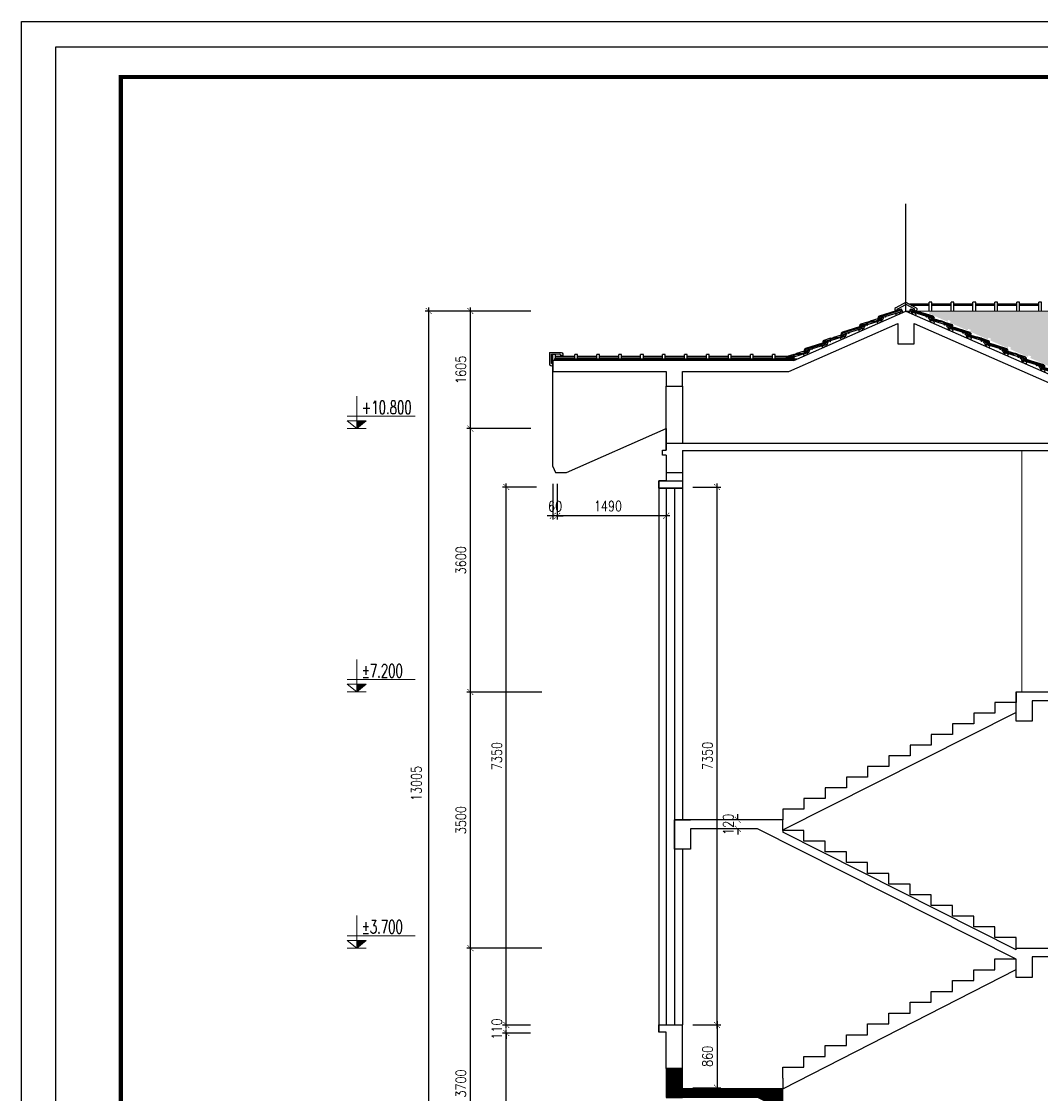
# Model space of a CAD drawing. Header units: millimetres. Extents: x -34806 to 662668, y 63228 to 99452.
# Drawn here: x 439548 to 453486, y 78792 to 93454 of the extents above; entities that cross this region are included whole.
import ezdxf
from ezdxf.enums import TextEntityAlignment as Align

# ---------------------------------------------------------------- set-up
doc = ezdxf.new("R2010")
doc.units = ezdxf.units.MM
doc.header["$LTSCALE"] = 200
doc.header["$MEASUREMENT"] = 0
doc.header["$PDMODE"] = 3
doc.header["$PDSIZE"] = 50
doc.layers.get('0').update_dxf_attribs({"color": 95, "linetype": 'CONTINUOUS'})
doc.layers.get('DEFPOINTS').update_dxf_attribs({"linetype": 'CONTINUOUS'})
for name, color, linetype in [('DIM', 1, 'CONTINUOUS'), ('KHUNGTEN', 7, 'CONTINUOUS'), ('NET-THAY', 4, 'CONTINUOUS'), ('NOITHAT', 32, 'CONTINUOUS'), ('NT', 39, 'CONTINUOUS'), ('TEXT', 7, 'CONTINUOUS'), ('TUONG', 2, 'CONTINUOUS')]:
    doc.layers.add(name, color=color, linetype=linetype)
doc.layers.add('hacth', color=251, linetype='CONTINUOUS', lineweight=13)
doc.layers.add('thay', color=7, linetype='CONTINUOUS', lineweight=18)
doc.styles.add('Arial N  iso', font='VNARIALN.ttf')
doc.styles.add('RomanS', font='romans.shx', dxfattribs={"width": 0.8})
doc.styles.add('Scale', font='vnsimli.shx', dxfattribs={"width": 0.65, "bigfont": 'bigfont.shx'})
doc.dimstyles.new('D1', dxfattribs={"dimtxt": 140, "dimasz": 80, "dimexe": 50, "dimexo": 0, "dimgap": 60, "dimtad": 1, "dimdec": 0, "dimzin": 0, "dimdsep": 46, "dimtxsty": 'RomanS', "dimblk1": 'ARCHTICK', "dimblk2": 'ARCHTICK', "dimsah": 1, "dimcen": 100, "dimdle": 50, "dimclrt": 7, "dimadec": 0, "dimazin": 0, "dimtfac": 0.005, "dimtdec": 0, "dimtix": 1, "dimtofl": 0, "dimtmove": 2, "dimatfit": 3, "dimldrblk": 'ARCHTICK', "dimfxl": 1, "dimtvp": 0.8, "dimtolj": 1, "dimtzin": 0, "dimarcsym": 0})

# ---------------------------------------------------------------- blocks, each defined once
blk = doc.blocks.new('_ArchTick')
at = {"layer": 'DIM', "color": 150}
blk.add_lwpolyline([(0.5, 0.5, 0.133, 0, 0), (0, 0, 0, 0.133, 0), (-0.5, -0.5, 0.133, 0.133, 0)], format="xyseb", dxfattribs=at)
blk = doc.blocks.new('*D671')
at = {"layer": 'DEFPOINTS', "color": 0}
for p in [(445113, 89498), (446508, 89498), (446660, 76492)]:
    blk.add_point(p, dxfattribs=at)
at = {"layer": 'DIM', "color": 0, "lineweight": -2}
for p, q in [((446508, 89498), (445063, 89498)), ((445113, 76442), (445113, 89548)), ((446660, 76492), (445063, 76492))]:
    blk.add_line(p, q, dxfattribs=at)
at = {"layer": 'DIM', "color": 0, "lineweight": -2, "xscale": 80, "yscale": 80, "zscale": 80}
for p, rotation in [((445113, 89498), 90), ((445113, 76492), 270)]:
    blk.add_blockref('_ArchTick', p, dxfattribs=dict(at, rotation=rotation))
at = {"layer": 'DIM', "color": 7, "insert": (444945, 83042), "char_height": 140, "attachment_point": 5, "rotation": 90, "style": 'RomanS'}
blk.add_mtext('\\A1;13005', dxfattribs=at)
blk = doc.blocks.new('*D673')
at = {"layer": 'DEFPOINTS', "color": 0}
for p in [(445682, 80792), (446660, 80792), (446660, 77092)]:
    blk.add_point(p, dxfattribs=at)
at = {"layer": 'DIM', "color": 0, "lineweight": -2}
for p, q in [((446660, 80792), (445632, 80792)), ((445682, 77042), (445682, 80842)), ((446660, 77092), (445632, 77092))]:
    blk.add_line(p, q, dxfattribs=at)
at = {"layer": 'DIM', "color": 0, "lineweight": -2, "xscale": 80, "yscale": 80, "zscale": 80}
for p, rotation in [((445682, 80792), 90), ((445682, 77092), 270)]:
    blk.add_blockref('_ArchTick', p, dxfattribs=dict(at, rotation=rotation))
at = {"layer": 'DIM', "color": 7, "insert": (445552, 78942), "char_height": 140, "attachment_point": 5, "rotation": 90, "style": 'RomanS'}
blk.add_mtext('\\A1;3700', dxfattribs=at)
blk = doc.blocks.new('*D674')
at = {"layer": 'DEFPOINTS', "color": 0}
for p in [(445682, 84292), (446660, 84292), (446660, 80792)]:
    blk.add_point(p, dxfattribs=at)
at = {"layer": 'DIM', "color": 0, "lineweight": -2}
for p, q in [((445682, 80742), (445682, 84342)), ((446660, 84292), (445632, 84292)), ((446660, 80792), (445632, 80792))]:
    blk.add_line(p, q, dxfattribs=at)
at = {"layer": 'DIM', "color": 0, "lineweight": -2, "xscale": 80, "yscale": 80, "zscale": 80}
for p, rotation in [((445682, 84292), 90), ((445682, 80792), 270)]:
    blk.add_blockref('_ArchTick', p, dxfattribs=dict(at, rotation=rotation))
at = {"layer": 'DIM', "color": 7, "insert": (445552, 82542), "char_height": 140, "attachment_point": 5, "rotation": 90, "style": 'RomanS'}
blk.add_mtext('\\A1;3500', dxfattribs=at)
blk = doc.blocks.new('*D675')
at = {"layer": 'DEFPOINTS', "color": 0}
for p in [(445682, 87892), (446508, 87892), (446660, 84292)]:
    blk.add_point(p, dxfattribs=at)
at = {"layer": 'DIM', "color": 0, "lineweight": -2}
for p, q in [((446508, 87892), (445632, 87892)), ((445682, 84242), (445682, 87942)), ((446660, 84292), (445632, 84292))]:
    blk.add_line(p, q, dxfattribs=at)
at = {"layer": 'DIM', "color": 0, "lineweight": -2, "xscale": 80, "yscale": 80, "zscale": 80}
for p, rotation in [((445682, 87892), 90), ((445682, 84292), 270)]:
    blk.add_blockref('_ArchTick', p, dxfattribs=dict(at, rotation=rotation))
at = {"layer": 'DIM', "color": 7, "insert": (445552, 86092), "char_height": 140, "attachment_point": 5, "rotation": 90, "style": 'RomanS'}
blk.add_mtext('\\A1;3600', dxfattribs=at)
blk = doc.blocks.new('*D676')
at = {"layer": 'DEFPOINTS', "color": 0}
for p in [(445682, 89498), (446508, 89498), (446508, 87892)]:
    blk.add_point(p, dxfattribs=at)
at = {"layer": 'DIM', "color": 0, "lineweight": -2}
for p, q in [((446508, 89498), (445632, 89498)), ((445682, 87842), (445682, 89548)), ((446508, 87892), (445632, 87892))]:
    blk.add_line(p, q, dxfattribs=at)
at = {"layer": 'DIM', "color": 0, "lineweight": -2, "xscale": 80, "yscale": 80, "zscale": 80}
for p, rotation in [((445682, 89498), 90), ((445682, 87892), 270)]:
    blk.add_blockref('_ArchTick', p, dxfattribs=dict(at, rotation=rotation))
at = {"layer": 'DIM', "color": 7, "insert": (445552, 88695), "char_height": 140, "attachment_point": 5, "rotation": 90, "style": 'RomanS'}
blk.add_mtext('\\A1;1605', dxfattribs=at)
blk = doc.blocks.new('cao do')
at = {"layer": 'thay'}
for p, q in [((0, 445), (0, 0)), ((798, 170), (-128, 170)), ((0, 0), (-128, 106)), ((128, 106), (-128, 106)), ((0, 0), (128, 106))]:
    blk.add_line(p, q, dxfattribs=at)
at = {"layer": 'thay', "ltscale": 600}
blk.add_line((128, 0), (-128, 0), dxfattribs=at)
at = {"layer": 'thay', "color": 150, "ltscale": 600}
blk.add_solid([(0, 0), (0, 106), (128, 106)], dxfattribs=at)
at = {"layer": 'TEXT', "style": 'Arial N  iso'}
blk.add_attdef('%%P0.000', text='', height=200, dxfattribs=at).set_placement((70, 290), align=Align.MIDDLE_LEFT)
blk = doc.blocks.new('*D704')
at = {"layer": 'DEFPOINTS', "color": 0}
for p in [(449336, 82544), (449397, 82544), (449397, 82424)]:
    blk.add_point(p, dxfattribs=at)
at = {"layer": 'DIM', "color": 0, "lineweight": -2}
for p, q in [((449336, 82544), (449336, 82624)), ((449397, 82544), (449286, 82544)), ((449397, 82424), (449286, 82424)), ((449336, 82424), (449336, 82344))]:
    blk.add_line(p, q, dxfattribs=at)
at = {"layer": 'DIM', "color": 0, "lineweight": -2, "xscale": 80, "yscale": 80, "zscale": 80}
for p, rotation in [((449336, 82544), 270), ((449336, 82424), 90)]:
    blk.add_blockref('_ArchTick', p, dxfattribs=dict(at, rotation=rotation))
at = {"layer": 'DIM', "color": 7, "insert": (449206, 82484), "char_height": 140, "attachment_point": 5, "rotation": 90, "style": 'RomanS'}
blk.add_mtext('\\A1;120', dxfattribs=at)
blk = doc.blocks.new('*D706')
at = {"layer": 'DEFPOINTS', "color": 0}
for p in [(446173, 79632), (446371, 79632), (446371, 77092)]:
    blk.add_point(p, dxfattribs=at)
at = {"layer": 'DIM', "color": 0, "lineweight": -2}
for p, q in [((446371, 79632), (446123, 79632)), ((446173, 77042), (446173, 79682)), ((446371, 77092), (446123, 77092))]:
    blk.add_line(p, q, dxfattribs=at)
at = {"layer": 'DIM', "color": 0, "lineweight": -2, "xscale": 80, "yscale": 80, "zscale": 80}
for p, rotation in [((446173, 79632), 90), ((446173, 77092), 270)]:
    blk.add_blockref('_ArchTick', p, dxfattribs=dict(at, rotation=rotation))
at = {"layer": 'DIM', "color": 7, "insert": (446043, 78362), "char_height": 140, "attachment_point": 5, "rotation": 90, "style": 'RomanS'}
blk.add_mtext('\\A1;2540', dxfattribs=at)
blk = doc.blocks.new('*D707')
at = {"layer": 'DEFPOINTS', "color": 0}
for p in [(446173, 79742), (446504, 79742), (446504, 79632)]:
    blk.add_point(p, dxfattribs=at)
at = {"layer": 'DIM', "color": 0, "lineweight": -2}
for p, q in [((446173, 79742), (446173, 79822)), ((446504, 79742), (446123, 79742)), ((446504, 79632), (446123, 79632)), ((446173, 79632), (446173, 79552))]:
    blk.add_line(p, q, dxfattribs=at)
at = {"layer": 'DIM', "color": 0, "lineweight": -2, "xscale": 80, "yscale": 80, "zscale": 80}
for p, rotation in [((446173, 79742), 270), ((446173, 79632), 90)]:
    blk.add_blockref('_ArchTick', p, dxfattribs=dict(at, rotation=rotation))
at = {"layer": 'DIM', "color": 7, "insert": (446043, 79687), "char_height": 140, "attachment_point": 5, "rotation": 90, "style": 'RomanS'}
blk.add_mtext('\\A1;110', dxfattribs=at)
blk = doc.blocks.new('*D810')
at = {"layer": 'DEFPOINTS', "color": 0}
for p in [(446869, 87135), (448359, 86891), (446869, 86700)]:
    blk.add_point(p, dxfattribs=at)
at = {"layer": 'DIM', "color": 0, "lineweight": -2}
for p, q in [((446869, 87135), (446869, 86650)), ((448359, 86891), (448359, 86650)), ((448409, 86700), (446819, 86700))]:
    blk.add_line(p, q, dxfattribs=at)
at = {"layer": 'DIM', "color": 0, "lineweight": -2, "xscale": 80, "yscale": 80, "zscale": 80, "rotation": 180}
blk.add_blockref('_ArchTick', (446869, 86700), dxfattribs=at)
at = {"layer": 'DIM', "color": 0, "lineweight": -2, "xscale": 80, "yscale": 80, "zscale": 80}
blk.add_blockref('_ArchTick', (448359, 86700), dxfattribs=at)
at = {"layer": 'DIM', "color": 7, "insert": (447562, 86833), "char_height": 140, "attachment_point": 5, "style": 'RomanS'}
blk.add_mtext('\\A1;1490', dxfattribs=at)
blk = doc.blocks.new('*D813')
at = {"layer": 'DEFPOINTS', "color": 0}
for p in [(446809, 87135), (446869, 87135), (446809, 86700)]:
    blk.add_point(p, dxfattribs=at)
at = {"layer": 'DIM', "color": 0, "lineweight": -2}
for p, q in [((446809, 87135), (446809, 86650)), ((446869, 87135), (446869, 86650)), ((446809, 86700), (446729, 86700)), ((446869, 86700), (446949, 86700))]:
    blk.add_line(p, q, dxfattribs=at)
at = {"layer": 'DIM', "color": 0, "lineweight": -2, "xscale": 80, "yscale": 80, "zscale": 80}
blk.add_blockref('_ArchTick', (446809, 86700), dxfattribs=at)
at = {"layer": 'DIM', "color": 0, "lineweight": -2, "xscale": 80, "yscale": 80, "zscale": 80, "rotation": 180}
blk.add_blockref('_ArchTick', (446869, 86700), dxfattribs=at)
at = {"layer": 'DIM', "color": 7, "insert": (446839, 86830), "char_height": 140, "attachment_point": 5, "style": 'RomanS'}
blk.add_mtext('\\A1;60', dxfattribs=at)
blk = doc.blocks.new('ngoi-tay')
at = {"color": 34}
for p, q in [((-73603, 12594), (-73551, 12614)), ((-73546, 12602), (-73551, 12614)), ((-73862, 12467), (-73863, 12467)), ((-73857, 12451), (-73863, 12467)), ((-73856, 12451), (-73862, 12467)), ((-73856, 12451), (-73859, 12484)), ((-73621, 12589), (-73849, 12499)), ((-73846, 12449), (-73849, 12485)), ((-73580, 12594), (-73845, 12490)), ((-73583, 12588), (-73845, 12485)), ((-73826, 12476), (-73581, 12573)), ((-73597, 12599), (-73609, 12595)), ((-73567, 12580), (-73560, 12583)), ((-74003, 12406), (-74092, 12370)), ((-74060, 12365), (-74013, 12384)), ((-74001, 12374), (-73904, 12412)), ((-73856, 12451), (-73857, 12451)), ((-73857, 12451), (-73855, 12446)), ((-73851, 12445), (-73847, 12446))]:
    blk.add_line(p, q, dxfattribs=at)
at = {"color": 9}
blk.add_line((-73903, 12424), (-73819, 12457), dxfattribs=at)
at = {"color": 34}
for points in [[(-73552, 12616), (-73602, 12597)], [(-73597, 12599), (-73571, 12610)], [(-73798, 12486), (-73828, 12474)], [(-73570, 12609), (-73566, 12600), (-73580, 12594), (-73583, 12588)], [(-73864, 12460), (-73966, 12420)], [(-73868, 12459), (-73864, 12439)]]:
    blk.add_lwpolyline(points, dxfattribs=at)
for points in [[(-73571, 12610), (-73597, 12599, 1)], [(-73855, 12495), (-73603, 12594, 0.414214), (-73602, 12595, -0.414214), (-73602, 12597)], [(-73847, 12446), (-73834, 12451, 0.306678), (-73831, 12456), (-73829, 12472, -0.306678), (-73826, 12476)], [(-73846, 12449, -0.25674), (-73829, 12470)], [(-73560, 12583), (-73558, 12577, -0.414214), (-73559, 12573), (-73573, 12568, -0.300021), (-73577, 12569), (-73581, 12573)], [(-73568, 12577), (-73569, 12572, -0.31059), (-73571, 12569, -1.592487)], [(-73802, 12455), (-73800, 12449, -0.414214), (-73802, 12445), (-73816, 12440, -0.300021), (-73819, 12440), (-73823, 12444)]]:
    blk.add_lwpolyline(points, format="xyb", dxfattribs=at)
at = {"color": 9}
for points in [[(-73990, 12400), (-73962, 12411, -0.176175), (-73904, 12412), (-73811, 12449, -0.414214), (-73810, 12452), (-73802, 12455, -0.327197), (-73788, 12474), (-73791, 12481), (-73792, 12481), (-73795, 12488), (-73798, 12486, 0.414214), (-73801, 12480, -1), (-73806, 12478, 0.783018), (-73815, 12477), (-73819, 12457)], [(-74056, 12363, 0.03122), (-74078, 12371, 0.652394), (-74105, 12339), (-74106, 12338), (-74104, 12334, -0.414214), (-74102, 12333, 0.414214), (-74100, 12332), (-74095, 12334, 0.414214), (-74094, 12336), (-74097, 12345, -0.58715), (-74080, 12361, -0.037186), (-74057, 12352), (-74015, 12368, -0.414214), (-74009, 12366, 0.414214), (-74002, 12363, 0.414214), (-74000, 12369, -0.162278), (-74000, 12385), (-73998, 12392, -0.162278), (-73990, 12400)], [(-74014, 12380), (-74003, 12406), (-73966, 12420, -0.162278), (-73903, 12424, -3.222119)]]:
    blk.add_lwpolyline(points, format="xyb", dxfattribs=at)
for points in [[(-73615, 12526), (-73626, 12548), (-73582, 12572), (-73570, 12550)], [(-73858, 12398), (-73869, 12420), (-73825, 12443), (-73813, 12421)]]:
    blk.add_lwpolyline(points, close=True, dxfattribs=at)
blk.add_lwpolyline([(-74014, 12380), (-74056, 12363)], dxfattribs=at)
at = {"color": 34}
for centre, radius, start, end in [((-73842, 12477), 23, 114.3308, 206.1105), ((-73844, 12485), 15, 111.4771, 186.7336), ((-73844, 12485), 5, 111.4771, 186.7336), ((-73843, 12480), 5, 111.4771, 186.7336), ((-73771, 12492), 5, 21.4771, 111.4771), ((-73762, 12496), 5, 201.4771, 291.4771), ((-73762, 12496), 5, 291.4771, 21.4771), ((-73734, 12507), 25, 189.9402, 201.4771), ((-73567, 12578), 2, 111.4771, 201.4771), ((-73540, 12583), 20.2, 108.2652, 180.7368), ((-73855, 12445), 1, 21.4771, 111.4771), ((-73852, 12446), 2, 201.4771, 291.4771), ((-73848, 12448), 2, 291.4771, 21.4771)]:
    blk.add_arc(centre, radius, start, end, dxfattribs=at)
blk = doc.blocks.new('*D1156')
at = {"layer": 'DEFPOINTS', "color": 0}
for p in [(448723, 79743), (448723, 78884), (449052, 78884)]:
    blk.add_point(p, dxfattribs=at)
at = {"layer": 'DIM', "color": 0, "lineweight": -2}
for p, q in [((449052, 79793), (449052, 78834)), ((448723, 79743), (449102, 79743)), ((448723, 78884), (449102, 78884))]:
    blk.add_line(p, q, dxfattribs=at)
at = {"layer": 'DIM', "color": 0, "lineweight": -2, "xscale": 80, "yscale": 80, "zscale": 80}
for p, rotation in [((449052, 79743), 90), ((449052, 78884), 270)]:
    blk.add_blockref('_ArchTick', p, dxfattribs=dict(at, rotation=rotation))
at = {"layer": 'DIM', "color": 7, "insert": (448922, 79313), "char_height": 140, "attachment_point": 5, "rotation": 90, "style": 'RomanS'}
blk.add_mtext('\\A1;860', dxfattribs=at)
blk = doc.blocks.new('*D1157')
at = {"layer": 'DEFPOINTS', "color": 0}
for p in [(448723, 87093), (449052, 87093), (448723, 79743)]:
    blk.add_point(p, dxfattribs=at)
at = {"layer": 'DIM', "color": 0, "lineweight": -2}
for p, q in [((449052, 79693), (449052, 87143)), ((448723, 87093), (449102, 87093)), ((448723, 79743), (449102, 79743))]:
    blk.add_line(p, q, dxfattribs=at)
at = {"layer": 'DIM', "color": 0, "lineweight": -2, "xscale": 80, "yscale": 80, "zscale": 80}
for p, rotation in [((449052, 87093), 90), ((449052, 79743), 270)]:
    blk.add_blockref('_ArchTick', p, dxfattribs=dict(at, rotation=rotation))
at = {"layer": 'DIM', "color": 7, "insert": (448922, 83418), "char_height": 140, "attachment_point": 5, "rotation": 90, "style": 'RomanS'}
blk.add_mtext('\\A1;7350', dxfattribs=at)
blk = doc.blocks.new('*D1158')
at = {"layer": 'DEFPOINTS', "color": 0}
for p in [(446173, 87093), (446587, 87093), (446504, 79742)]:
    blk.add_point(p, dxfattribs=at)
at = {"layer": 'DIM', "color": 0, "lineweight": -2}
for p, q in [((446173, 79692), (446173, 87143)), ((446587, 87093), (446123, 87093)), ((446504, 79742), (446123, 79742))]:
    blk.add_line(p, q, dxfattribs=at)
at = {"layer": 'DIM', "color": 0, "lineweight": -2, "xscale": 80, "yscale": 80, "zscale": 80}
for p, rotation in [((446173, 87093), 90), ((446173, 79742), 270)]:
    blk.add_blockref('_ArchTick', p, dxfattribs=dict(at, rotation=rotation))
at = {"layer": 'DIM', "color": 7, "insert": (446043, 83417), "char_height": 140, "attachment_point": 5, "rotation": 90, "style": 'RomanS'}
blk.add_mtext('\\A1;7350', dxfattribs=at)
blk = doc.blocks.new('khung')
at = {"layer": 'DEFPOINTS', "color": 8}
blk.add_lwpolyline([(0, 0), (31503, 0), (31503, 22275), (0, 22275)], close=True, dxfattribs=at)
at = {"layer": 'KHUNGTEN', "color": 4, "const_width": 54.3}
blk.add_lwpolyline([(848, 388), (31117, 388), (31117, 21887), (848, 21887)], close=True, dxfattribs=at)

msp = doc.modelspace()

# ---------------------------------------------------------------- hatches: boundary and pattern name
h = msp.add_hatch()
h.set_pattern_fill('ANSI31', color=256, scale=15, angle=180, style=0)
h.set_pattern_definition([(225, (-15057.5215, -197493.4991), (1.325825215, -1.325825215), [])])
h.paths.add_polyline_path([(449949.1, 78868.3), (448579.1, 78868.3), (448579.1, 79148.3), (448359.1, 79148.3), (448359.1, 78750.3), (448579.1, 78750.3), (449607.6, 78750.3), (452858.4, 77069.2), (452858.4, 76839.2), (453078.4, 76839.2), (453078.4, 77092.3), (449949.1, 78697.4), (449949.1, 78718.3)])
at = {"layer": 'NOITHAT'}
h = msp.add_hatch(dxfattribs=at)
h.set_pattern_fill('AR-RSHKE', color=256, scale=15, style=0)
h.set_pattern_definition([(0, (208662.3, -114144.68), (382.5, 180), [90, -75, 105, -45, 135, -60]), (0, (208752.3, -114137.18), (382.5, 180), [75, -285, 60, -90]), (0, (208932.3, -114155.93), (382.5, 180), [45, -465]), (90, (208662.3, -114144.68), (-127.5, 180), [172.5, -547.5]), (90, (208752.3, -114144.68), (-127.5, 180), [168.75, -551.25]), (90, (208827.3, -114144.68), (-127.5, 180), [157.5, -562.5]), (90, (208932.3, -114155.93), (-127.5, 180), [172.5, -547.5]), (90, (208977.3, -114155.93), (-127.5, 180), [172.5, -547.5]), (90, (209112.3, -114144.68), (-127.5, 180), [165, -555])])
h.paths.add_polyline_path([(462074.3, 88634.3), (462082.7, 88634.3), (462082.7, 88897.3), (462074.3, 88897.3), (462074.3, 88934.3), (462082.7, 88934.3), (462082.7, 89197.3), (462074.3, 89197.3), (462074.3, 89234.3), (462082.7, 89234.3), (462082.7, 89497.3), (451960.7, 89497.3), (451946.3, 89464.4), (452200.7, 89352.6), (452210.7, 89375.2), (452244.6, 89360.3), (452234.7, 89337.7), (452475.4, 89231.9), (452485.3, 89254.5), (452519.2, 89239.6), (452509.3, 89217), (452750, 89111.2), (452760, 89133.8), (452793.9, 89118.9), (452784, 89096.3), (453024.7, 88990.5), (453034.6, 89013.2), (453068.5, 88998.2), (453058.6, 88975.6), (453299.3, 88869.8), (453309.3, 88892.5), (453343.2, 88877.6), (453333.3, 88854.9), (453574, 88749.2), (453583.9, 88771.8), (453617.8, 88756.9), (453607.9, 88734.3), (453848.6, 88628.5), (453858.6, 88651.1), (453892.5, 88636.2), (453882.6, 88613.6), (454123.3, 88507.8), (454133.2, 88530.4), (454167.2, 88515.5), (454157.2, 88492.9), (454397.9, 88387.1), (454407.9, 88409.7), (454441.8, 88394.8), (454431.9, 88372.2), (454672.6, 88266.4), (454682.5, 88289), (454716.5, 88274.1), (454706.5, 88251.5), (454947.3, 88145.7), (454957.2, 88168.3), (454991.1, 88153.4), (454981.2, 88130.8), (455221.9, 88025), (455231.8, 88047.6), (455265.8, 88032.7), (455255.8, 88010.1), (455496.6, 87904.3), (455506.5, 87926.9), (455540.4, 87912), (455530.5, 87889.4), (455771.2, 87783.6), (455781.1, 87806.2), (455815.1, 87791.3), (455805.1, 87768.7), (456045.9, 87662.9), (456055.8, 87685.6), (456089.7, 87670.6), (456079.8, 87648), (456320.5, 87542.2), (456330.5, 87564.9), (456364.4, 87550), (456354.4, 87527.3), (456431.6, 87493.5), (456454.1, 87397.3), (462074.3, 87397.3), (462074.3, 87434.3), (462082.7, 87434.3), (462082.7, 87697.3), (462074.3, 87697.3), (462074.3, 87734.3), (462082.7, 87734.3), (462082.7, 87997.3), (462074.3, 87997.3), (462074.3, 88034.3), (462082.7, 88034.3), (462082.7, 88297.3), (462074.3, 88297.3), (462074.3, 88334.3), (462082.7, 88334.3), (462082.7, 88597.3), (462074.3, 88597.3)])

# ---------------------------------------------------------------- linework, layer by layer
for p, q in [((451634.1, 89496.6), (451634.1, 90963.5)), ((451577.7, 89510.1), (451591.8, 89477.9)), ((451690.5, 89510.1), (451676.3, 89477.9)), ((446808.7, 87374), (446808.7, 88823.1)), ((450146.1, 88842), (446826.3, 88842)), ((446844.9, 87291.7), (446994.1, 87291.7)), ((448359.1, 87077.7), (448359.1, 79742.3))]:
    msp.add_line(p, q)
msp.add_lwpolyline([(439548.2, 93454.3), (473373.7, 93454.3), (473373.7, 69332.3), (439548.2, 69332.3)], close=True)
for points in [[(446994.1, 87291.7), (448359.1, 87892.1)], [(446994.1, 87291.7), (448359.1, 87892.1), (448359.3, 87597.1)], [(446808.7, 87374), (446844.9, 87291.7)]]:
    msp.add_lwpolyline(points)
at = {"layer": 'DIM'}
for p, q in [((448259.1, 87077.7), (448259.1, 79742.3)), ((448469.1, 87077.7), (448469.1, 79742.3)), ((448579.1, 87077.7), (448579.1, 82544.3)), ((448579.1, 82144.3), (448579.1, 79742.3)), ((449949.1, 79016.3), (449949.1, 78870.3))]:
    msp.add_line(p, q, dxfattribs=at)
at = {"layer": 'NET-THAY'}
for p, q in [((449949.1, 82408), (453144.3, 84016.8)), ((449949.1, 78868.3), (453139.1, 80499.8))]:
    msp.add_line(p, q, dxfattribs=at)
for points in [[(453139.1, 84292.3), (453139.1, 84150.3), (452849.1, 84150.3), (452849.1, 84004.3), (452559.1, 84004.3), (452559.1, 83858.3), (452269.1, 83858.3), (452269.1, 83712.3), (451979.1, 83712.3), (451979.1, 83566.3), (451689.1, 83566.3), (451689.1, 83420.3), (451399.1, 83420.3), (451399.1, 83274.3), (451109.1, 83274.3), (451109.1, 83128.3), (450819.1, 83128.3), (450819.1, 82982.3), (450529.1, 82982.3), (450529.1, 82836.3), (450239.1, 82836.3), (450239.1, 82690.3), (449949.1, 82690.3), (449949.1, 82544.3)], [(449949.1, 79016.3), (449949.1, 79164.3), (450239.1, 79164.3), (450239.1, 79312.3), (450529.1, 79312.3), (450529.1, 79460.3), (450819.1, 79460.3), (450819.1, 79608.3), (451109.1, 79608.3), (451109.1, 79756.3), (451399.1, 79756.3), (451399.1, 79904.3), (451689.1, 79904.3), (451689.1, 80052.3), (451979.1, 80052.3), (451979.1, 80200.3), (452269.1, 80200.3), (452269.1, 80348.3), (452559.1, 80348.3), (452559.1, 80496.3), (452849.1, 80496.3), (452849.1, 80644.3), (453139.1, 80644.3), (453139.1, 80644.3)]]:
    msp.add_lwpolyline(points, dxfattribs=at)
at = {"layer": 'NOITHAT'}
for p, q in [((451949.1, 89592.9), (451686.1, 89592.9)), ((451949.1, 89592.9), (451686.1, 89592.9)), ((451986.1, 89617.6), (451949.1, 89617.6)), ((451986.1, 89497.3), (451986.1, 89617.6)), ((452249.1, 89592.9), (451986.1, 89592.9)), ((452286.1, 89617.6), (452249.1, 89617.6)), ((452286.1, 89497.3), (452286.1, 89617.6)), ((452549.1, 89592.9), (452286.1, 89592.9)), ((452586.1, 89617.6), (452549.1, 89617.6)), ((452586.1, 89497.3), (452586.1, 89617.6)), ((452849.1, 89592.9), (452586.1, 89592.9)), ((452886.1, 89617.6), (452849.1, 89617.6)), ((452886.1, 89497.3), (452886.1, 89617.6)), ((453149.1, 89592.9), (452886.1, 89592.9)), ((453186.1, 89617.6), (453149.1, 89617.6)), ((453186.1, 89497.3), (453186.1, 89617.6)), ((453449.1, 89592.9), (453186.1, 89592.9)), ((453486.1, 89617.6), (453449.1, 89617.6)), ((453486.1, 89497.3), (453486.1, 89617.6)), ((451949.1, 89571), (451703.8, 89571)), ((451949.1, 89571), (451703.8, 89571)), ((452249.1, 89571), (451986.1, 89571)), ((452549.1, 89571), (452286.1, 89571)), ((452849.1, 89571), (452586.1, 89571)), ((453149.1, 89571), (452886.1, 89571)), ((453449.1, 89571), (453186.1, 89571)), ((446845.8, 88902.1), (446808.7, 88902.1)), ((446845.8, 88823.1), (446845.8, 88902.1)), ((447108.7, 88877.4), (446845.8, 88877.4)), ((447108.7, 88855.4), (446845.8, 88855.4)), ((447145.8, 88902.1), (447108.7, 88902.1)), ((447145.8, 88823.1), (447145.8, 88902.1)), ((447408.7, 88877.4), (447145.8, 88877.4)), ((447408.7, 88855.4), (447145.8, 88855.4)), ((447445.8, 88902.1), (447408.7, 88902.1)), ((447445.8, 88823.1), (447445.8, 88902.1)), ((447708.7, 88877.4), (447445.8, 88877.4)), ((447708.7, 88855.4), (447445.8, 88855.4)), ((447745.8, 88902.1), (447708.7, 88902.1)), ((447745.8, 88823.1), (447745.8, 88902.1)), ((448008.7, 88877.4), (447745.8, 88877.4)), ((448008.7, 88855.4), (447745.8, 88855.4)), ((448045.8, 88902.1), (448008.7, 88902.1)), ((448045.8, 88823.1), (448045.8, 88902.1)), ((448308.7, 88877.4), (448045.8, 88877.4)), ((448308.7, 88855.4), (448045.8, 88855.4)), ((448345.8, 88902.1), (448308.7, 88902.1)), ((448345.8, 88823.1), (448345.8, 88902.1)), ((448608.7, 88877.4), (448345.8, 88877.4)), ((448608.7, 88855.4), (448345.8, 88855.4)), ((448645.8, 88902.1), (448608.7, 88902.1)), ((448645.8, 88823.1), (448645.8, 88902.1)), ((448908.7, 88877.4), (448645.8, 88877.4)), ((448908.7, 88855.4), (448645.8, 88855.4)), ((448945.8, 88902.1), (448908.7, 88902.1)), ((448945.8, 88823.1), (448945.8, 88902.1)), ((449208.7, 88877.4), (448945.8, 88877.4)), ((449208.7, 88855.4), (448945.8, 88855.4)), ((449245.8, 88902.1), (449208.7, 88902.1)), ((449245.8, 88823.1), (449245.8, 88902.1)), ((449508.7, 88877.4), (449245.8, 88877.4)), ((449508.7, 88855.4), (449245.8, 88855.4)), ((449545.8, 88902.1), (449508.7, 88902.1)), ((449545.8, 88823.1), (449545.8, 88902.1)), ((449808.7, 88877.4), (449545.8, 88877.4)), ((449808.7, 88855.4), (449545.8, 88855.4)), ((449845.8, 88902.1), (449808.7, 88902.1)), ((449845.8, 88823.1), (449845.8, 88902.1)), ((450108.7, 88877.4), (449845.8, 88877.4)), ((450108.7, 88855.4), (449845.8, 88855.4))]:
    msp.add_line(p, q, dxfattribs=at)
for points in [[(451634.2, 89617.4), (451493.2, 89543.5, 0.399278), (451483.5, 89515.2), (451493.9, 89497.3), (451519.1, 89507.7), (451515.6, 89514.6, -0.4219625), (451520.6, 89528.7), (451631.1, 89584.9)], [(451631.9, 89617.4), (451772.9, 89543.5, -0.399278), (451782.6, 89515.2), (451772.2, 89497.3), (451747, 89507.7), (451750.5, 89514.6, 0.4219625), (451745.5, 89528.7), (451635, 89584.9)], [(446763.1, 88930.8), (446922.3, 88932, -0.399278), (446944.1, 88911.6), (446943.4, 88891), (446916.3, 88888.3), (446916.1, 88896, 0.4219625), (446905.1, 88906.1), (446788.7, 88903.7)], [(446764.4, 88932.1), (446763.9, 88772.9, 0.399278), (446784.5, 88751.1), (446805.1, 88751.9), (446807.7, 88779.1), (446800, 88779.3, -0.4219625), (446789.8, 88790.2), (446791.6, 88906.6)]]:
    msp.add_lwpolyline(points, format="xyb", dxfattribs=at)
for points in [[(451949.1, 89497.3), (451949.1, 89617.6)], [(451949.1, 89497.3), (451949.1, 89617.6)], [(452249.1, 89497.3), (452249.1, 89617.6)], [(452549.1, 89497.3), (452549.1, 89617.6)], [(452849.1, 89497.3), (452849.1, 89617.6)], [(453149.1, 89497.3), (453149.1, 89617.6)], [(453449.1, 89497.3), (453449.1, 89617.6)], [(446808.7, 88823.1), (446808.7, 88902.1)], [(447108.7, 88823.1), (447108.7, 88902.1)], [(447408.7, 88823.1), (447408.7, 88902.1)], [(447708.7, 88823.1), (447708.7, 88902.1)], [(448008.7, 88823.1), (448008.7, 88902.1)], [(448308.7, 88823.1), (448308.7, 88902.1)], [(448608.7, 88823.1), (448608.7, 88902.1)], [(448908.7, 88823.1), (448908.7, 88902.1)], [(449208.7, 88823.1), (449208.7, 88902.1)], [(449508.7, 88823.1), (449508.7, 88902.1)], [(449808.7, 88823.1), (449808.7, 88902.1)]]:
    msp.add_lwpolyline(points, dxfattribs=at)
at = {"layer": 'thay'}
for p, q in [((451633.1, 89589.7), (451633.1, 90231.9)), ((451633.1, 89589.7), (451633.1, 90231.9)), ((451634.1, 89497.3), (462186.1, 89497.3)), ((453219.1, 87592.3), (453219.1, 84292.3))]:
    msp.add_line(p, q, dxfattribs=at)
at = {"layer": 'TUONG'}
for p, q in [((450103.1, 88823.1), (446808.7, 88823.1)), ((448359.3, 87597.1), (448359.3, 88473.1)), ((448579.1, 88473.1), (448579.1, 87692.1)), ((448359.1, 87892.1), (448359.1, 87597.1)), ((448359.1, 87892.1), (448359.1, 87597.1)), ((448359.3, 87692.1), (454689.1, 87692.1)), ((448359.1, 87622.1), (448359.1, 87597.1)), ((448579.1, 87592.1), (448579.1, 87077.7)), ((448579.1, 87592.1), (448579.1, 87077.7)), ((448579.1, 87592.1), (454689.1, 87592.1)), ((448359.1, 87527.1), (448359.1, 87177.7)), ((448359.3, 87292.1), (448579.1, 87292.1)), ((448259.1, 87177.7), (448259.1, 87077.7)), ((448259.1, 87077.7), (448259.1, 87177.7)), ((448359.1, 87077.7), (448579.1, 87077.7)), ((449949.1, 82398.3), (449949.1, 82375.9)), ((453139.1, 80769.9), (449949.1, 82375.9)), ((453139.1, 80769.9), (453139.1, 80792.3)), ((448259.1, 79642.3), (448259.1, 79742.3)), ((448259.1, 79742.3), (448259.1, 79642.3)), ((448359.1, 79742.3), (448579.1, 79742.3)), ((448359.1, 79148.3), (448359.1, 79642.3)), ((448579.1, 78868.3), (448579.1, 79742.3))]:
    msp.add_line(p, q, dxfattribs=at)
for points in [[(450103.1, 88823.1), (451634.1, 89496.6), (456459.5, 87374)], [(450035.3, 88673.1), (451524.1, 89328)], [(451524.1, 89328), (451524.1, 89047.3), (451744.1, 89047.3), (451744.1, 89328)], [(451744.1, 89328), (454689.1, 88032.6), (454689.1, 87692.1)], [(450103.1, 88823.1), (446808.7, 88823.1), (446808.7, 88673.1), (448359.1, 88673.1), (448359.1, 88473.1), (448579.1, 88473.1), (448579.1, 88673.1), (450035.3, 88673.1)], [(448359.1, 87527.1), (448309.1, 87527.1), (448309.1, 87597.1), (448359.1, 87597.1)], [(448359.1, 87527.1), (448309.1, 87527.1), (448309.1, 87597.1), (448359.1, 87597.1)], [(448359.1, 87177.7), (448259.1, 87177.7), (448259.1, 87077.7), (448359.1, 87077.7)], [(453139.1, 84292.3), (454909.1, 84292.3), (454909.1, 84273.8), (455959.1, 84273.8), (455959.1, 84292.3), (456179.1, 84292.3), (456179.1, 83892.3), (455959.1, 83892.3), (455959.1, 84164.8), (454909.1, 84164.8), (454909.1, 83892.3), (454689.1, 83892.3), (454689.1, 84172.3), (453359.1, 84172.3)], [(453359.1, 84172.3), (453359.1, 84172.3), (453359.1, 83892.3), (453139.1, 83892.3), (453139.1, 84292.3)], [(448689.1, 82422.3), (448689.1, 82144.3), (448469.1, 82144.3), (448469.1, 82544.3), (448689.1, 82544.3)], [(453139.1, 80792.3), (453139.1, 80938.3), (452849.1, 80938.3), (452849.1, 81084.3), (452559.1, 81084.3), (452559.1, 81230.3), (452269.1, 81230.3), (452269.1, 81376.3), (451979.1, 81376.3), (451979.1, 81522.3), (451689.1, 81522.3), (451689.1, 81668.3), (451399.1, 81668.3), (451399.1, 81814.3), (451109.1, 81814.3), (451109.1, 81960.3), (450819.1, 81960.3), (450819.1, 82106.3), (450529.1, 82106.3), (450529.1, 82252.3), (450239.1, 82252.3), (450239.1, 82398.3), (449949.1, 82398.3), (449949.1, 82544.3), (448469.1, 82544.3)], [(449606.1, 82422.3), (448689.1, 82422.3)], [(453139.1, 80643.5), (449606.1, 82422.3)], [(453139.1, 80792.3), (454909.1, 80792.3), (454909.1, 80773.8), (455959.1, 80773.8), (455959.1, 80792.3), (456179.1, 80792.3), (456179.1, 80392.3), (455959.1, 80392.3), (455959.1, 80664.8), (454909.1, 80664.8), (454909.1, 80392.3), (454689.1, 80392.3), (454689.1, 80672.3), (453359.1, 80672.3), (453359.1, 80672.3), (453359.1, 80672.3), (453359.1, 80672.3), (453359.1, 80672.3), (453359.1, 80392.3), (453139.1, 80392.3), (453139.1, 80643.5)], [(453139.1, 80769.9), (453139.1, 80792.3)], [(448359.1, 79642.3), (448259.1, 79642.3), (448259.1, 79742.3), (448359.1, 79742.3)], [(448579.1, 78868.3), (448579.1, 79148.3), (448359.1, 79148.3), (448359.1, 78750.3), (448579.1, 78750.3)], [(449949.1, 78718.3), (449949.1, 78868.3), (448579.1, 78868.3)]]:
    msp.add_lwpolyline(points, dxfattribs=at)
msp.add_lwpolyline([(448259.1, 87177.7), (448579.1, 87177.7), (448579.1, 87077.7), (448259.1, 87077.7)], close=True, dxfattribs=at)

# ---------------------------------------------------------------- block references
at = {"layer": 'DIM', "linetype": 'Continuous'}
ref = msp.add_blockref('cao do', (444128.4, 87891.2), dxfattribs=at)
ref.add_attrib('%%P0.000', '+10.800', dxfattribs={"layer": 'TEXT', "height": 180, "style": 'Scale', "width": 0.65}).set_placement((444197.9, 88181.2), align=Align.MIDDLE_LEFT)
ref = msp.add_blockref('cao do', (444128.4, 84292.3), dxfattribs=at)
ref.add_attrib('%%P0.000', '%%p7.200', dxfattribs={"layer": 'TEXT', "height": 180, "style": 'Scale', "width": 0.65}).set_placement((444197.9, 84582.3), align=Align.MIDDLE_LEFT)
ref = msp.add_blockref('cao do', (444128.4, 80792.3), dxfattribs=at)
ref.add_attrib('%%P0.000', '%%p3.700', dxfattribs={"layer": 'TEXT', "height": 180, "style": 'Scale', "width": 0.65}).set_placement((444197.9, 81082.3), align=Align.MIDDLE_LEFT)
at = {"layer": 'hacth', "xscale": 1.051495878993592, "yscale": 1.051495932799298, "zscale": 1.051495938646239}
msp.add_blockref('khung', (440015.2, 69682.3), dxfattribs=at)
at = {"layer": 'NT', "rotation": 355.856272510311}
for p in [(524020.8, 71626.3), (523517.4, 71404.9), (523013.9, 71183.5)]:
    msp.add_blockref('ngoi-tay', p, dxfattribs=at)
at = {"layer": 'NT', "xscale": -1, "rotation": 4.143727488857119}
for p in [(379247.3, 71626.3), (379750.8, 71404.9), (380254.2, 71183.5), (380757.7, 70962)]:
    msp.add_blockref('ngoi-tay', p, dxfattribs=at)

# ---------------------------------------------------------------- dimensions: what is measured, and where the dimension line sits
at = {"layer": 'DIM'}
dim = msp.add_linear_dim(base=(445112.6, 89497.6), p1=(446659.7, 76492.3), p2=(446508, 89497.6), angle=90, dimstyle='D1', dxfattribs=at)
dim.commit()
dim.dimension.update_dxf_attribs({"geometry": '*D671', "text_midpoint": (444945.1, 83042.3), "dimtype": 128})
for base, p1, p2, picture, middle in [((445681.8683, 89497.5567), (446508.0461, 87892.0851), (446508.0461, 89497.5567), '*D676', (445551.8683, 88694.8209)), ((445681.9, 87892.1), (446659.7, 84292.3), (446508, 87892.1), '*D675', (445551.9, 86092.2)), ((446172.8, 87092.7), (446503.8, 79742.3), (446587.1, 87092.7), '*D1158', (446042.8, 83417.5)), ((449052, 87093), (448723.1, 79743.3), (448723.1, 87093), '*D1157', (448922, 83418.1)), ((445681.9, 84292.3), (446659.7, 80792.3), (446659.7, 84292.3), '*D674', (445551.9, 82542.3)), ((449335.9, 82544.3), (449397, 82424.3), (449397, 82544.3), '*D704', (449205.9, 82484.3)), ((445681.9, 80792.3), (446659.7, 77092.3), (446659.7, 80792.3), '*D673', (445551.9, 78942.3)), ((446172.8, 79742.3), (446503.8, 79632.3), (446503.8, 79742.3), '*D707', (446042.8, 79687.3)), ((449052, 78883.6), (448723.1, 79743.3), (448723.1, 78883.6), '*D1156', (448922, 79313.4)), ((446172.8, 79632.3), (446370.5, 77092.3), (446370.5, 79632.3), '*D706', (446042.8, 78362.3))]:
    dim = msp.add_linear_dim(base=base, p1=p1, p2=p2, angle=90, dimstyle='D1', dxfattribs=at)
    dim.commit()
    dim.dimension.update_dxf_attribs({"geometry": picture, "text_midpoint": middle})
dim = msp.add_linear_dim(base=(446808.7, 86699.9), p1=(446869, 87134.6), p2=(446808.7, 87134.6), dimstyle='D1', dxfattribs=at)
dim.commit()
dim.dimension.update_dxf_attribs({"geometry": '*D813', "text_midpoint": (446838.9, 86829.9)})
dim = msp.add_linear_dim(base=(446869, 86699.9), p1=(448359.1, 86890.9), p2=(446869, 87134.6), dimstyle='D1', dxfattribs=at)
dim.commit()
dim.dimension.update_dxf_attribs({"geometry": '*D810', "text_midpoint": (447562.4, 86832.6), "dimtype": 128})

doc.saveas('drawing.dxf')
